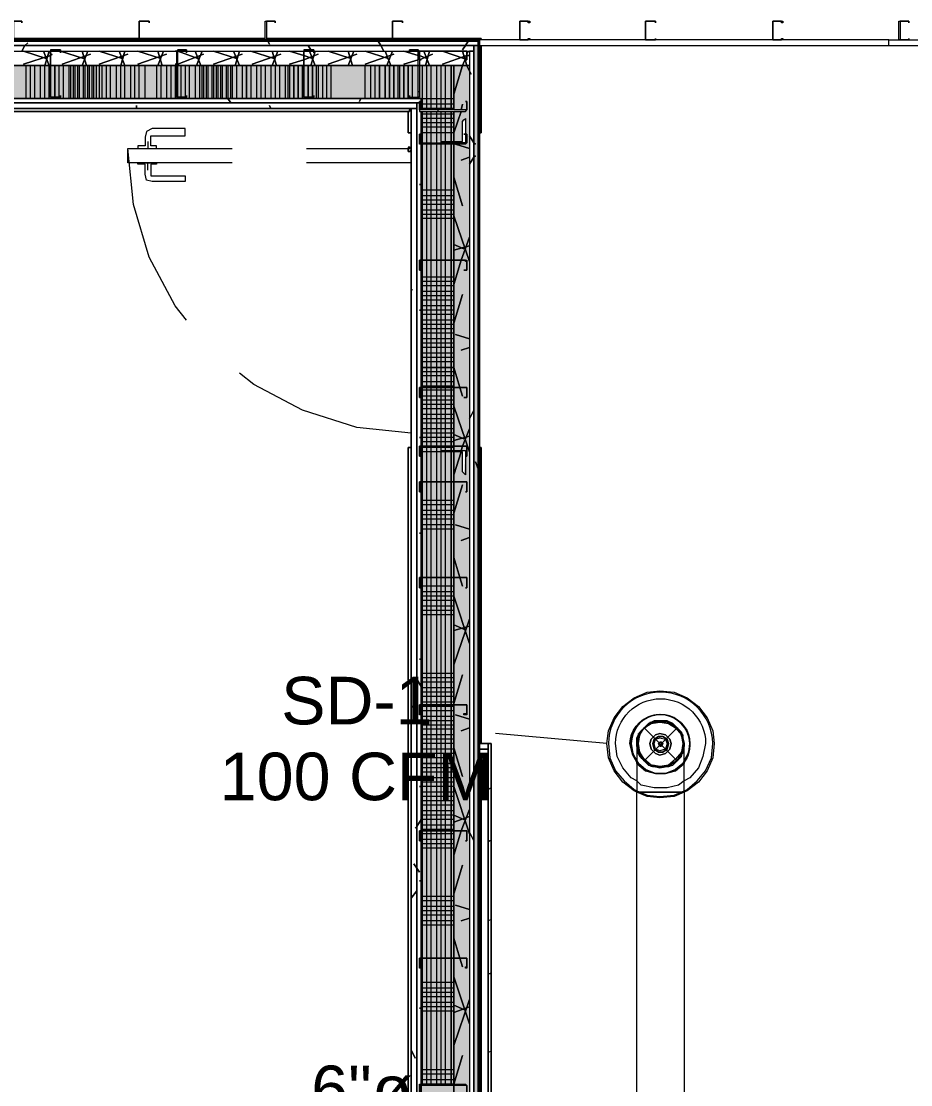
# Model space of a CAD drawing. Header units: metres. Extents: x 98 to 337, y -7 to 53.
# Drawn here: x 121.252 to 124.101, y 20.565 to 23.972 of the extents above; entities that cross this region are included whole.
import ezdxf

# ---------------------------------------------------------------- set-up
doc = ezdxf.new("R2010")
doc.units = ezdxf.units.M
doc.layers.add('HVAC - Ductos', color=5, linetype='Continuous', lineweight=0)
doc.layers.add('PDF_Text', color=7, linetype='Continuous', lineweight=0)
doc.layers.add('PDF_Geometry', color=7, linetype='Continuous', lineweight=0, true_color=0xaaaaaa)
doc.layers.add('PDF_Solid Fills', color=7, linetype='Continuous', lineweight=0, true_color=0xffffff)
doc.styles.add('PDF Helvetica', font='')
doc.styles.get('PDF Helvetica').set_extended_font_data('Helvetica')

msp = doc.modelspace()

# ---------------------------------------------------------------- hatches: boundary and pattern name
at = {"layer": 'PDF_Solid Fills', "lineweight": 0, "transparency": 33554559}
for points in [[(122.7114, 19.312), (122.7206, 19.3028), (122.7206, 23.8937), (122.7023, 23.8937), (122.7023, 19.2982), (122.7024, 19.2982), (122.716, 19.3028), (122.7069, 19.312)], [(120.1456, 23.7287), (122.6381, 23.7241), (122.6381, 23.8295), (118.7711, 23.8295), (118.7711, 23.7241), (120.132, 23.7287)], [(122.6381, 22.597), (122.6747, 22.597), (122.6702, 22.5238), (122.6702, 22.5283), (122.6656, 22.5283), (122.6656, 22.5924), (122.6381, 22.5924), (122.6381, 19.3624), (122.6885, 19.3624), (122.6885, 23.8295), (122.6381, 23.8295), (122.6381, 23.5867), (122.6656, 23.5867), (122.6656, 23.6554), (122.6702, 23.66), (122.6747, 23.66), (122.6747, 23.5775), (122.6381, 23.5775)], [(122.6381, 22.597), (122.6747, 22.597), (122.6702, 22.5238), (122.6702, 22.5283), (122.6656, 22.5283), (122.6656, 22.5924), (122.6381, 22.5924), (122.6381, 19.3624), (122.6885, 19.3624), (122.6885, 23.8295), (122.6381, 23.8295), (122.6381, 23.5867), (122.6656, 23.5867), (122.6656, 23.6554), (122.6702, 23.66), (122.6747, 23.66), (122.6747, 23.5775), (122.6381, 23.5775)]]:
    msp.add_hatch(color=256, dxfattribs=at).paths.add_polyline_path(points)
h = msp.add_hatch(color=256, dxfattribs=at)
h.paths.add_polyline_path([(122.5236, 23.8066), (122.5236, 23.7287), (122.5281, 23.8064), (122.5281, 23.8066)])
h.paths.add_polyline_path([(122.5098, 23.7287), (122.5236, 23.7241), (122.5236, 23.7287)])
h = msp.add_hatch(color=256, dxfattribs=at)
h.paths.add_polyline_path([(122.6381, 23.6874), (122.6381, 23.7241), (122.5327, 23.7241), (122.5327, 23.6874)])
h.paths.add_polyline_path([(122.6381, 20.5627), (122.5327, 20.5627), (122.5327, 19.4632), (122.6381, 19.4632)])
h.paths.add_polyline_path([(122.6381, 23.5775), (122.5327, 23.5775), (122.5327, 20.5673), (122.6381, 20.5673), (122.6381, 22.5924), (122.6015, 22.597), (122.6381, 22.597)])
h.paths.add_polyline_path([(122.6381, 23.6829), (122.5327, 23.6829), (122.5327, 23.5821), (122.5969, 23.5867), (122.6381, 23.5867)])
h = msp.add_hatch(color=256, dxfattribs=at)
h.paths.add_polyline_path([(122.6381, 23.6874), (122.6381, 23.7241), (122.5327, 23.7241), (122.5327, 23.6874)])
h.paths.add_polyline_path([(122.6381, 20.5627), (122.5327, 20.5627), (122.5327, 19.4632), (122.6381, 19.4632)])
h.paths.add_polyline_path([(122.6381, 23.5775), (122.5327, 23.5775), (122.5327, 20.5673), (122.6381, 20.5673), (122.6381, 22.5924), (122.6015, 22.597), (122.6381, 22.597)])
h.paths.add_polyline_path([(122.6381, 23.6829), (122.5327, 23.6829), (122.5327, 23.5821), (122.5969, 23.5867), (122.6381, 23.5867)])

# ---------------------------------------------------------------- linework, layer by layer
at = {"layer": 'HVAC - Ductos', "lineweight": 0}
for points in [[(123.2245, 20.2283), (123.2245, 21.502), (123.2154, 21.5066), (123.1787, 21.5341), (123.1513, 21.5707), (123.1329, 21.612), (123.1283, 21.6578), (123.1329, 21.699), (123.1513, 21.7403), (123.1787, 21.7769), (123.2154, 21.8044), (123.2567, 21.8227), (123.2979, 21.8273), (123.3437, 21.8227), (123.385, 21.8044), (123.4216, 21.7769), (123.4491, 21.7403), (123.4674, 21.699), (123.472, 21.6578), (123.4674, 21.612), (123.4491, 21.5707), (123.4216, 21.5341), (123.385, 21.5066), (123.3758, 21.502), (123.3758, 20.2283)], [(123.2337, 21.6853), (123.2475, 21.7082), (123.2704, 21.7219)], [(123.2475, 21.7082), (123.3529, 21.6028)], [(123.3529, 21.7082), (123.2475, 21.6028)], [(123.2658, 21.7265), (123.2704, 21.7265), (123.275, 21.7265)], [(123.275, 21.7265), (123.2979, 21.7311), (123.3253, 21.7265)], [(123.3253, 21.7265), (123.3299, 21.7265)], [(123.3299, 21.7219), (123.3529, 21.7082), (123.3666, 21.6853)], [(123.2291, 21.6257), (123.2291, 21.6303), (123.2245, 21.6578), (123.2291, 21.6807)], [(123.2291, 21.6807), (123.2291, 21.6853), (123.2291, 21.6899)], [(123.3666, 21.6899), (123.3712, 21.6853), (123.3712, 21.6807)], [(123.3666, 21.6807), (123.3712, 21.6578), (123.3666, 21.6303)], [(123.2245, 21.6578), (123.2245, 21.6486), (123.2245, 21.6303), (123.2245, 21.6028), (123.2245, 21.5662), (123.2245, 21.5203), (123.2245, 21.502), (123.2337, 21.502), (123.2475, 21.502), (123.2612, 21.502), (123.2796, 21.502), (123.2979, 21.502), (123.3208, 21.502), (123.3391, 21.502), (123.3529, 21.502), (123.3666, 21.502), (123.3712, 21.502), (123.3758, 21.502), (123.3758, 21.5478), (123.3758, 21.5891), (123.3758, 21.6211), (123.3758, 21.6441), (123.3758, 21.6532)], [(123.2245, 21.6486), (123.2245, 21.6349), (123.2337, 21.6165), (123.2475, 21.6028), (123.2612, 21.5891), (123.2796, 21.5845), (123.2979, 21.5799), (123.3208, 21.5845), (123.3391, 21.5891), (123.3529, 21.6028), (123.3299, 21.5891), (123.3299, 21.5845), (123.3253, 21.5845)], [(123.3712, 21.6303), (123.3712, 21.6257), (123.3666, 21.6257), (123.3529, 21.6028), (123.3666, 21.6165), (123.3712, 21.6349), (123.3758, 21.6486)], [(123.2704, 21.5891), (123.2475, 21.6028), (123.2337, 21.6257)], [(123.275, 21.5845), (123.2704, 21.5845), (123.2658, 21.5891)], [(123.3253, 21.5891), (123.2979, 21.5845), (123.275, 21.5891)], [(123.3758, 21.5387), (123.3574, 21.5249), (123.3208, 21.5158), (123.2796, 21.5158), (123.2383, 21.5249), (123.2245, 21.5387)], [(123.2245, 21.5066), (123.2567, 21.4928), (123.2979, 21.4882), (123.3437, 21.4928), (123.3758, 21.5066)], [(123.3758, 21.502), (123.3437, 21.4882), (123.2979, 21.4837), (123.2567, 21.4882), (123.2245, 21.502)], [(123.3758, 21.502), (123.3712, 21.502), (123.3666, 21.502), (123.3529, 21.502), (123.3391, 21.502), (123.3208, 21.502), (123.2979, 21.502), (123.2796, 21.502), (123.2612, 21.502), (123.2475, 21.502), (123.2337, 21.502), (123.2245, 21.502)]]:
    msp.add_lwpolyline(points, dxfattribs=at)
for points in [[(123.3758, 21.5066), (123.385, 21.5112), (123.417, 21.5387), (123.4445, 21.5707), (123.4628, 21.612), (123.4674, 21.6578, 0.986366), (123.1329, 21.6578), (123.1375, 21.612), (123.1559, 21.5707), (123.1833, 21.5387), (123.2154, 21.5112), (123.2245, 21.5066)], [(123.2245, 21.5387), (123.2063, 21.5478), (123.1787, 21.5799), (123.1605, 21.6165), (123.1559, 21.6578, -0.994845), (123.4445, 21.6578), (123.4354, 21.6165), (123.4216, 21.5799), (123.3941, 21.5478), (123.3758, 21.5387)]]:
    msp.add_lwpolyline(points, format="xyb", dxfattribs=at)
msp.add_lwpolyline([(123.3941, 21.6578, 0.963181), (123.2017, 21.6578, -1.355745), (123.3758, 21.5982), (123.3896, 21.6211), (123.3941, 21.6578), (123.3896, 21.6257), (123.3758, 21.6028, 1.369189), (123.2063, 21.6578), (123.2109, 21.6257), (123.2245, 21.6028, -1.369058)], format="xyb", close=True, dxfattribs=at)
for points in [[(123.3712, 21.6349), (123.362, 21.6211), (123.3529, 21.6028), (123.3345, 21.5937), (123.3208, 21.5845), (123.2979, 21.5845), (123.2796, 21.5845), (123.2612, 21.5937), (123.2475, 21.6028), (123.2383, 21.6211), (123.2291, 21.6349), (123.2245, 21.6578), (123.2291, 21.6761), (123.2383, 21.6945), (123.2475, 21.7082), (123.2612, 21.7219), (123.2796, 21.7265), (123.2979, 21.7311), (123.3208, 21.7265), (123.3345, 21.7219), (123.3529, 21.7082), (123.362, 21.6945), (123.3712, 21.6761), (123.3712, 21.6578)], [(123.2245, 21.6578), (123.2245, 21.6761), (123.2337, 21.6945), (123.2475, 21.7082), (123.2612, 21.7219), (123.2796, 21.7311), (123.2979, 21.7311), (123.3208, 21.7311), (123.3391, 21.7219), (123.3529, 21.7082), (123.3666, 21.6945), (123.3712, 21.6761), (123.3758, 21.6578), (123.3758, 21.6486), (123.3758, 21.6578), (123.3712, 21.6761), (123.3666, 21.6945), (123.3529, 21.7082), (123.3391, 21.7219), (123.3208, 21.7311), (123.2979, 21.7311), (123.2796, 21.7311), (123.2612, 21.7219), (123.2475, 21.7082), (123.2337, 21.6945), (123.2245, 21.6761), (123.2245, 21.6578), (123.2245, 21.6486)], [(123.362, 21.699), (123.3253, 21.7265), (123.275, 21.7265), (123.2383, 21.699), (123.2245, 21.6578), (123.2383, 21.612), (123.275, 21.5845), (123.3253, 21.5845), (123.362, 21.612), (123.3758, 21.6578)], [(123.3666, 21.6303), (123.3483, 21.6074), (123.3253, 21.5891), (123.2979, 21.5845), (123.2704, 21.5891), (123.2475, 21.6074), (123.2337, 21.6303), (123.2291, 21.6578), (123.2337, 21.6853), (123.2475, 21.7082), (123.2704, 21.7219), (123.2979, 21.7265), (123.3253, 21.7219), (123.3483, 21.7082), (123.3666, 21.6853), (123.3712, 21.6578)], [(123.2704, 21.6715), (123.2658, 21.6578), (123.2704, 21.6715), (123.2842, 21.6853), (123.2979, 21.6899), (123.3162, 21.6853), (123.3299, 21.6715), (123.3345, 21.6578), (123.3299, 21.6715), (123.3162, 21.6853), (123.2979, 21.6899), (123.2842, 21.6853)], [(123.2796, 21.6715), (123.275, 21.6578), (123.2796, 21.6715), (123.2933, 21.6807), (123.3071, 21.6807), (123.3208, 21.6715), (123.3253, 21.6578), (123.3208, 21.6715), (123.3071, 21.6807), (123.2933, 21.6807)], [(123.3162, 21.6395), (123.2979, 21.6349), (123.2842, 21.6395), (123.2796, 21.6578), (123.2842, 21.6715), (123.2979, 21.6761), (123.3162, 21.6715), (123.3208, 21.6578)], [(123.2017, 21.6578), (123.2109, 21.6211), (123.2245, 21.5982), (123.2109, 21.6211)], [(123.3299, 21.6395), (123.3345, 21.6578), (123.3299, 21.6395), (123.3162, 21.6257), (123.2979, 21.6211), (123.2842, 21.6257), (123.2704, 21.6395), (123.2658, 21.6578), (123.2704, 21.6395), (123.2842, 21.6257), (123.2979, 21.6211), (123.3162, 21.6257)], [(123.3208, 21.6395), (123.3253, 21.6578), (123.3208, 21.6395), (123.3071, 21.6303), (123.2933, 21.6303), (123.2796, 21.6395), (123.275, 21.6578), (123.2796, 21.6395), (123.2933, 21.6303), (123.3071, 21.6303)], [(123.2979, 21.6624), (123.2933, 21.6578), (123.2979, 21.6624), (123.3025, 21.6624), (123.3071, 21.6578), (123.3025, 21.6624)], [(123.3025, 21.6532), (123.3071, 21.6578), (123.3025, 21.6486), (123.2979, 21.6486), (123.2933, 21.6578), (123.2979, 21.6532)], [(123.2291, 21.5937), (123.2521, 21.5753), (123.2842, 21.5616), (123.3162, 21.5616), (123.3483, 21.5753), (123.3712, 21.5937), (123.3758, 21.6028), (123.3712, 21.5937), (123.3483, 21.5753), (123.3162, 21.5616), (123.2842, 21.5616), (123.2521, 21.5753), (123.2291, 21.5937), (123.2245, 21.6028)], [(123.3758, 21.5937), (123.3483, 21.5707), (123.3162, 21.5616), (123.2842, 21.5616), (123.2521, 21.5707), (123.2245, 21.5937), (123.2245, 21.5982), (123.2245, 21.5937), (123.2521, 21.5707), (123.2842, 21.5616), (123.3162, 21.5616), (123.3483, 21.5707), (123.3758, 21.5937), (123.3758, 21.5982)]]:
    msp.add_lwpolyline(points, close=True, dxfattribs=at)
at = {"layer": 'PDF_Geometry', "lineweight": 0}
for points in [[(121.227, 23.912), (121.2224, 23.912), (121.2224, 23.9715), (121.227, 23.9715), (121.2544, 23.9715), (121.2544, 23.9669), (121.2544, 23.9715), (121.227, 23.9715), (121.227, 23.912), (121.2544, 23.912)], [(121.6302, 23.912), (121.6302, 23.9715), (121.6622, 23.9715), (121.6622, 23.9669), (121.6622, 23.9715), (121.6302, 23.9715), (121.6302, 23.912), (121.6622, 23.912)], [(122.0379, 23.912), (122.0333, 23.912), (122.0333, 23.9715), (122.0379, 23.9715), (122.0654, 23.9715), (122.0654, 23.9669), (122.0654, 23.9715), (122.0379, 23.9715), (122.0379, 23.912), (122.0654, 23.912)], [(122.4411, 23.912), (122.4411, 23.9715), (122.4732, 23.9715), (122.4732, 23.9669), (122.4732, 23.9715), (122.4411, 23.9715), (122.4411, 23.912), (122.4732, 23.912)], [(122.8489, 23.912), (122.8489, 23.9715), (122.881, 23.9715), (122.881, 23.9669), (122.8764, 23.9669), (122.8764, 23.9715), (122.8489, 23.9715), (122.8489, 23.912), (122.8764, 23.912), (122.8764, 23.9165), (122.881, 23.9165), (122.881, 23.912)], [(123.2567, 23.912), (123.2521, 23.912), (123.2521, 23.9715), (123.2567, 23.9715), (123.2842, 23.9715), (123.2842, 23.9669), (123.2842, 23.9715), (123.2567, 23.9715), (123.2521, 23.9715), (123.2521, 23.912), (123.2567, 23.912), (123.2842, 23.912)], [(123.6599, 23.912), (123.6599, 23.9715), (123.6919, 23.9715), (123.6919, 23.9669), (123.6873, 23.9669), (123.6873, 23.9715), (123.6599, 23.9715), (123.6599, 23.912), (123.6873, 23.912), (123.6873, 23.9165), (123.6919, 23.9165), (123.6919, 23.912)], [(124.0676, 23.912), (124.063, 23.912), (124.063, 23.9715), (124.0676, 23.9715), (124.0951, 23.9715), (124.0951, 23.9669), (124.0951, 23.9715), (124.0676, 23.9715), (124.0676, 23.912), (124.0951, 23.912)], [(122.0333, 23.9165), (121.6302, 23.9165), (121.227, 23.9165), (121.6302, 23.9165)], [(121.2544, 23.9165), (121.2544, 23.912)], [(121.6622, 23.9165), (121.6622, 23.912)], [(122.7252, 23.9165), (122.4411, 23.9165), (122.0379, 23.9165), (122.4411, 23.9165), (122.7252, 23.9165), (122.7252, 23.912), (122.7252, 23.9165), (122.7206, 23.912), (122.4732, 23.912), (122.7206, 23.912)], [(122.0654, 23.9165), (122.0654, 23.912)], [(122.4732, 23.9165), (122.4732, 23.912)], [(123.2842, 23.9165), (123.2842, 23.912)], [(124.0951, 23.9165), (124.0951, 23.912)], [(124.031, 23.912), (117.6303, 23.912), (117.6303, 23.8937), (124.031, 23.8937)], [(118.6887, 19.4953), (118.6887, 19.2798), (122.7206, 19.2798), (122.7206, 19.4953), (122.7206, 23.692), (122.7206, 23.912), (118.6887, 23.912), (118.6887, 23.692)], [(122.7206, 23.9074), (122.7206, 23.912), (118.6887, 23.912), (118.6887, 23.9074)], [(122.716, 23.9074), (118.6887, 23.9074), (118.6887, 23.8937), (122.716, 23.8937)], [(122.7023, 19.2982), (122.7023, 19.312), (122.7023, 19.4953), (122.7023, 23.692), (122.7023, 23.8753), (122.7023, 23.8937), (118.7071, 23.8937), (118.7071, 23.8753), (118.7071, 23.692), (118.7071, 19.4953), (118.7071, 19.312), (118.7071, 19.2982)], [(122.7023, 23.8937), (118.7071, 23.8937), (118.7071, 23.8753), (122.7023, 23.8753)], [(121.2544, 23.912), (121.6302, 23.912)], [(121.3782, 23.8799), (121.3507, 23.8799), (121.3461, 23.8799), (121.3461, 23.8753), (121.3461, 23.7287), (121.3507, 23.7241), (121.3782, 23.7241), (121.3782, 23.7333), (121.3782, 23.7287), (121.3507, 23.7287), (121.3461, 23.7287), (121.3461, 23.8753), (121.3507, 23.8799), (121.3782, 23.8799), (121.3782, 23.8707)], [(121.6622, 23.912), (122.0379, 23.912)], [(121.7814, 23.8799), (121.7538, 23.8799), (121.7493, 23.8753), (121.7493, 23.7287), (121.7538, 23.7287), (121.7538, 23.7241), (121.7814, 23.7241), (121.7814, 23.7333), (121.7814, 23.7287), (121.7538, 23.7287), (121.7538, 23.8753), (121.7538, 23.8799), (121.7814, 23.8799), (121.7814, 23.8707)], [(122.0654, 23.912), (122.4411, 23.912)], [(122.1891, 23.8799), (122.1616, 23.8799), (122.1571, 23.8799), (122.1571, 23.8753), (122.1571, 23.7287), (122.1616, 23.7241), (122.1891, 23.7241), (122.1891, 23.7333), (122.1891, 23.7287), (122.1616, 23.7287), (122.1571, 23.7287), (122.1571, 23.8753), (122.1616, 23.8799), (122.1891, 23.8799), (122.1891, 23.8707)], [(122.4961, 23.8707), (122.4961, 23.8799)], [(122.5236, 23.8799), (122.5282, 23.8753), (122.5282, 23.7287), (122.5236, 23.7287), (122.5236, 23.7241), (122.4961, 23.7241), (122.4961, 23.7333), (122.4961, 23.7287), (122.5236, 23.7287), (122.5236, 23.8753), (122.5236, 23.8799), (122.4961, 23.8799)], [(122.716, 19.2982), (122.716, 23.8937), (122.7023, 23.8937), (122.7023, 19.2982)], [(122.7206, 19.2798), (122.7206, 23.9074), (122.716, 23.9074), (122.716, 19.2798)], [(122.5282, 23.8753), (122.6747, 23.8753), (122.6793, 23.8753), (122.6793, 23.8478), (122.6747, 23.8478), (122.6793, 23.8478), (122.6793, 23.8753), (122.6747, 23.8753), (122.5282, 23.8753), (122.5282, 23.8478)], [(122.5327, 23.8478), (122.5282, 23.8478)], [(122.7023, 19.312), (122.7023, 23.8753), (122.6885, 23.8753), (122.6885, 19.312)], [(121.3599, 23.8295), (121.3599, 23.7287)], [(121.9738, 23.7241), (121.9738, 23.8295)], [(122.1249, 23.8295), (122.1249, 23.7241)], [(122.1387, 23.8295), (122.1387, 23.7241)], [(122.1708, 23.8295), (122.1708, 23.7287)], [(122.1846, 23.8295), (122.1846, 23.7287)], [(122.3998, 23.8295), (122.3998, 23.7241)], [(122.4182, 23.8295), (122.4182, 23.7241)], [(122.432, 23.8295), (122.432, 23.7241)], [(122.4457, 23.8295), (122.4457, 23.7241)], [(122.4778, 23.8295), (122.4778, 23.7241)], [(122.4915, 23.8295), (122.4915, 23.7241)], [(122.6289, 23.8295), (122.6289, 23.7241)], [(122.5327, 23.7241), (118.872, 23.7241), (118.872, 23.7104), (122.5282, 23.7104), (122.5327, 23.7104)], [(122.519, 19.4815), (122.519, 19.4953), (122.519, 23.692), (122.519, 23.7104), (118.8903, 23.7104), (118.8903, 23.692), (118.8903, 19.4953), (118.8903, 19.4815)], [(118.8903, 23.692), (122.519, 23.692), (122.519, 23.7104), (118.8903, 23.7104)], [(122.5282, 23.715), (122.5282, 23.6874), (122.5282, 23.6829), (122.6747, 23.6829), (122.6793, 23.6874), (122.6793, 23.715), (122.6747, 23.715), (122.6793, 23.715), (122.6793, 23.6874), (122.6747, 23.6874), (122.5282, 23.6874), (122.5282, 23.715), (122.5327, 23.715)], [(122.6289, 23.7241), (122.6289, 23.6874)], [(118.9086, 23.692), (122.5006, 23.692), (118.904, 23.692), (118.9086, 23.692), (118.9132, 23.6874), (118.9132, 23.6829), (118.9178, 23.6829), (122.4915, 23.6829), (122.4961, 23.6829), (122.4961, 23.6874), (122.5006, 23.692)], [(118.904, 23.692), (122.5006, 23.692), (122.5006, 19.4953), (118.904, 19.4953)], [(122.2945, 23.692), (118.9636, 23.692)], [(122.5006, 23.692), (122.5006, 23.6142)], [(122.5006, 23.692), (122.5006, 19.4953), (122.519, 19.4953), (122.519, 23.692)], [(122.5327, 23.5821), (122.5327, 23.6829)], [(122.6289, 23.6829), (122.6289, 23.5867)], [(122.6381, 23.5867), (122.6381, 23.6829)], [(122.5969, 23.5821), (122.5969, 23.5867), (122.6015, 23.5867), (122.6656, 23.5867), (122.6656, 23.6508), (122.6702, 23.6554), (122.6747, 23.66), (122.6747, 23.5821)], [(121.6668, 23.605), (121.6714, 23.605), (121.7768, 23.605), (121.7768, 23.628), (121.6714, 23.628), (121.6531, 23.6188), (121.6485, 23.6004), (121.6485, 23.5729), (121.6256, 23.5729), (121.6256, 23.5638), (121.6851, 23.5638), (121.6851, 23.5729), (121.6668, 23.5729), (121.6668, 23.6004)], [(122.6793, 23.5821), (122.6747, 23.5775), (122.5282, 23.5775), (122.5282, 23.5821), (122.5282, 23.6096), (122.5327, 23.6096), (122.5282, 23.6096), (122.5282, 23.5821), (122.6747, 23.5821), (122.6793, 23.5821), (122.6793, 23.6096)], [(122.6702, 23.6096), (122.6793, 23.6096)], [(122.6289, 23.5775), (122.6289, 23.2064), (122.6289, 22.7987), (122.6289, 22.6108), (122.6289, 22.597), (122.6289, 22.6108), (122.6289, 22.7987), (122.6289, 23.2064)], [(122.6381, 22.597), (122.6381, 22.6108), (122.6381, 22.7987), (122.6381, 23.2064), (122.6381, 23.5775), (122.6381, 23.2064), (122.6381, 22.7987), (122.6381, 22.6108)], [(122.5006, 23.5638), (122.4961, 23.5684), (122.4915, 23.5684), (122.4915, 23.5638), (122.4915, 23.5592), (122.4915, 23.5546), (122.4961, 23.5546), (122.5006, 23.5546), (122.5006, 23.5592)], [(122.5006, 23.5638), (122.4961, 23.5684), (122.4915, 23.5684), (122.4915, 23.5638), (122.4915, 23.5592), (122.4915, 23.5546), (122.4961, 23.5546), (122.5006, 23.5546), (122.5006, 23.5592)], [(122.5006, 23.5592), (122.5006, 23.5638), (122.4961, 23.5684), (122.4915, 23.5638), (122.4915, 23.5592), (122.4915, 23.5546), (122.4961, 23.5546), (122.5006, 23.5546)], [(122.5006, 23.5592), (122.5006, 23.5638), (122.4961, 23.5684), (122.4915, 23.5638), (122.4915, 23.5592), (122.4915, 23.5546), (122.4961, 23.5546), (122.5006, 23.5546)], [(122.5006, 23.5638), (122.4961, 23.5684), (122.4915, 23.5684), (122.4915, 23.5638), (122.4915, 23.5592), (122.4915, 23.5546), (122.4961, 23.5546), (122.5006, 23.5546), (122.5006, 23.5592)], [(122.5006, 23.5638), (122.4961, 23.5684), (122.4915, 23.5684), (122.4915, 23.5638), (122.4915, 23.5592), (122.4915, 23.5546), (122.4961, 23.5546), (122.5006, 23.5546), (122.5006, 23.5592)], [(122.5006, 23.5592), (122.5006, 23.5638), (122.4961, 23.5684), (122.4915, 23.5638), (122.4915, 23.5592), (122.4915, 23.5546), (122.4961, 23.5546), (122.5006, 23.5546)], [(122.5006, 23.5592), (122.5006, 23.5638), (122.4961, 23.5684), (122.4915, 23.5638), (122.4915, 23.5592), (122.4915, 23.5546), (122.4961, 23.5546), (122.5006, 23.5546)], [(122.5006, 23.5638), (122.4961, 23.5684), (122.4915, 23.5684), (122.4915, 23.5638), (122.4915, 23.5592), (122.4915, 23.5546), (122.4961, 23.5546), (122.5006, 23.5546), (122.5006, 23.5592)], [(122.5006, 23.5638), (122.4961, 23.5684), (122.4915, 23.5684), (122.4915, 23.5638), (122.4915, 23.5592), (122.4915, 23.5546), (122.4961, 23.5546), (122.5006, 23.5546), (122.5006, 23.5592)], [(122.5006, 23.5592), (122.5006, 23.5638), (122.4961, 23.5684), (122.4915, 23.5638), (122.4915, 23.5592), (122.4915, 23.5546), (122.4961, 23.5546), (122.5006, 23.5546)], [(122.5006, 23.5592), (122.5006, 23.5638), (122.4961, 23.5684), (122.4915, 23.5638), (122.4915, 23.5592), (122.4915, 23.5546), (122.4961, 23.5546), (122.5006, 23.5546)], [(122.5006, 23.5638), (122.4961, 23.5684), (122.4915, 23.5684), (122.4915, 23.5638), (122.4915, 23.5592), (122.4915, 23.5546), (122.4961, 23.5546), (122.5006, 23.5546), (122.5006, 23.5592)], [(122.5006, 23.5638), (122.4961, 23.5684), (122.4915, 23.5684), (122.4915, 23.5638), (122.4915, 23.5592), (122.4915, 23.5546), (122.4961, 23.5546), (122.5006, 23.5546), (122.5006, 23.5592)], [(122.5006, 23.5592), (122.5006, 23.5638), (122.4961, 23.5684), (122.4915, 23.5638), (122.4915, 23.5592), (122.4915, 23.5546), (122.4961, 23.5546), (122.5006, 23.5546)], [(122.5006, 23.5592), (122.5006, 23.5638), (122.4961, 23.5684), (122.4915, 23.5638), (122.4915, 23.5592), (122.4915, 23.5546), (122.4961, 23.5546), (122.5006, 23.5546)], [(122.5006, 23.5592), (122.5006, 23.5638), (122.4961, 23.5638), (122.4915, 23.5638), (122.4915, 23.5592), (122.4915, 23.5546), (122.4961, 23.5546)], [(121.6668, 23.4767), (121.6714, 23.4767), (121.7768, 23.4767), (121.7768, 23.4584), (121.6714, 23.4584), (121.6531, 23.463), (121.6485, 23.4813), (121.6485, 23.5134), (121.6256, 23.5134), (121.6256, 23.518), (121.6851, 23.518), (121.6851, 23.5134), (121.6668, 23.5134), (121.6668, 23.4813)], [(122.5282, 23.2018), (122.5282, 23.2064), (122.6747, 23.2064), (122.6793, 23.2064), (122.6793, 23.2018), (122.6793, 23.1743), (122.6702, 23.1743), (122.6793, 23.1743), (122.6793, 23.2018), (122.6747, 23.2018), (122.6747, 23.2064), (122.5282, 23.2064), (122.5282, 23.2018), (122.5282, 23.1743)], [(122.5327, 23.1743), (122.5282, 23.1743)], [(122.5327, 22.8627), (122.6381, 22.8627)], [(122.5282, 22.7987), (122.6747, 22.7987), (122.6793, 22.7987), (122.6793, 22.7665), (122.6702, 22.7665), (122.6793, 22.7665), (122.6793, 22.7987), (122.6747, 22.7987), (122.5282, 22.7987), (122.5282, 22.7665)], [(122.5327, 22.7665), (122.5282, 22.7665)], [(122.4915, 22.6062), (122.4915, 19.509), (118.9178, 19.509), (118.9132, 19.5044), (118.9086, 19.4998), (118.904, 19.4998), (122.5006, 19.4998), (118.9086, 19.4998), (122.5006, 19.4998), (122.4961, 19.5044), (122.4915, 19.5044), (122.4915, 19.509)], [(122.5282, 22.6108), (122.6747, 22.6108), (122.6793, 22.6108), (122.6793, 22.5787), (122.6747, 22.5787), (122.6793, 22.5787), (122.6793, 22.6108), (122.6747, 22.6108), (122.5282, 22.6108), (122.5282, 22.5787)], [(122.6747, 22.5192), (122.6702, 22.5238), (122.6656, 22.5283), (122.6656, 22.5924), (122.6015, 22.5924), (122.5969, 22.5924), (122.5969, 22.597), (122.6747, 22.597)], [(122.6289, 22.5924), (122.6289, 22.4962), (122.6289, 22.1893), (122.6289, 21.7815), (122.6289, 21.3783), (122.6289, 20.9705), (122.6289, 20.5673), (122.6289, 20.9705), (122.6289, 21.3783), (122.6289, 21.7815), (122.6289, 22.1893), (122.6289, 22.4962)], [(122.7206, 22.6062), (122.7206, 21.6578), (122.7481, 21.6578), (122.7481, 21.6395), (122.7481, 21.6578), (122.7206, 21.6578), (122.7206, 22.6062), (122.7252, 22.6062), (122.7252, 21.6578), (122.7252, 22.6062)], [(122.5327, 22.5787), (122.5282, 22.5787)], [(122.5282, 22.4962), (122.6793, 22.4962), (122.6793, 22.4642), (122.6747, 22.4642), (122.6793, 22.4642), (122.6793, 22.4962), (122.5282, 22.4962), (122.5282, 22.4642)], [(122.5327, 22.4642), (122.5282, 22.4642)], [(122.5282, 22.1893), (122.6793, 22.1893), (122.6793, 22.1572), (122.6747, 22.1572), (122.6793, 22.1572), (122.6793, 22.1893), (122.5282, 22.1893), (122.5282, 22.1572)], [(122.5327, 22.1572), (122.5282, 22.1572)], [(122.5282, 21.7815), (122.6747, 21.7815), (122.6793, 21.7815), (122.6793, 21.7494), (122.6702, 21.7494), (122.6702, 21.754), (122.6793, 21.754), (122.6793, 21.7815), (122.6747, 21.7815), (122.5282, 21.7815), (122.5282, 21.754), (122.5327, 21.754), (122.5327, 21.7494), (122.5282, 21.7494)], [(122.7252, 20.4528), (122.7252, 21.6211)], [(122.5327, 21.5937), (122.6381, 21.5937)], [(122.5282, 21.3737), (122.5282, 21.3783), (122.6747, 21.3783), (122.6793, 21.3783), (122.6793, 21.3737), (122.6793, 21.3462), (122.6747, 21.3462), (122.6793, 21.3462), (122.6793, 21.3737), (122.6793, 21.3783), (122.6747, 21.3783), (122.5282, 21.3783), (122.5282, 21.3737), (122.5282, 21.3462)], [(122.5327, 21.3462), (122.5282, 21.3462)], [(122.5282, 20.9705), (122.6747, 20.9705), (122.6793, 20.9705), (122.6793, 20.9384), (122.6747, 20.9384), (122.6747, 20.943), (122.6793, 20.943), (122.6793, 20.9705), (122.6747, 20.9705), (122.5282, 20.9705), (122.5282, 20.943), (122.5327, 20.943), (122.5327, 20.9384), (122.5282, 20.9384)], [(122.5282, 20.5627), (122.5282, 20.5673), (122.6747, 20.5673), (122.6793, 20.5627), (122.6793, 20.5353), (122.6702, 20.5353), (122.6793, 20.5353), (122.6793, 20.5627), (122.6747, 20.5627), (122.5282, 20.5627), (122.5282, 20.5353)]]:
    msp.add_lwpolyline(points, close=True, dxfattribs=at)
at = {"layer": 'PDF_Geometry', "color": 254, "lineweight": 0, "true_color": 0xd2d2d2}
for points in [[(122.8489, 23.9441), (122.8489, 23.9487)], [(122.8718, 23.9715), (122.8764, 23.9715)], [(121.7722, 23.8799), (121.7768, 23.8799)], [(121.7493, 23.857), (121.7538, 23.857)], [(122.5236, 23.747), (122.5282, 23.747)], [(122.5052, 23.7241), (122.5052, 23.7287)], [(122.5877, 23.6829), (122.5877, 23.6874)], [(122.6793, 21.7631), (122.6793, 21.7677)]]:
    msp.add_lwpolyline(points, dxfattribs=at)
at = {"layer": 'PDF_Geometry', "lineweight": 0}
for points in [[(117.6029, 23.912), (117.6303, 23.912), (117.6303, 23.8937), (124.031, 23.8937), (124.9198, 23.8937)], [(118.6887, 19.2798), (118.6887, 23.8937), (118.6887, 23.692), (118.6887, 23.8937), (118.6887, 23.9074), (118.6887, 23.912), (118.6887, 23.9074), (122.716, 23.9074), (122.7206, 23.9074), (122.7206, 23.912), (122.716, 23.912), (122.716, 23.9074), (122.716, 23.8937), (122.716, 23.692), (122.716, 19.4953)], [(122.716, 23.8937), (122.7206, 23.8937), (122.7206, 23.6142)], [(122.7206, 22.6062), (122.7206, 23.6142), (122.7252, 23.6142), (122.7252, 23.8937), (122.7252, 23.6142), (122.7206, 23.6142), (122.7206, 23.8937), (122.7206, 23.692)], [(124.031, 23.8937), (124.031, 23.912), (124.8785, 23.912)], [(118.7207, 23.8753), (122.6885, 23.8753), (122.6885, 23.8295), (122.5236, 23.8295), (122.1571, 23.8295), (121.7538, 23.8295), (121.3461, 23.8295), (120.9429, 23.8295), (121.3461, 23.8295), (121.7538, 23.8295), (122.1571, 23.8295), (122.5236, 23.8295), (122.6381, 23.8295), (122.6381, 23.7241), (122.6381, 23.692), (122.5327, 23.692), (122.5327, 23.6874), (122.5327, 23.7241), (122.6381, 23.7241), (122.6381, 23.6874)], [(118.7207, 23.8753), (122.6885, 23.8753), (122.6885, 23.8295), (122.6885, 23.692), (122.6885, 19.4953)], [(120.9383, 23.8295), (120.5352, 23.8295), (120.132, 23.8295), (119.7242, 23.8295), (119.3209, 23.8295), (118.8674, 23.8295), (118.7711, 23.8295), (118.7711, 23.7241), (122.6381, 23.7241), (122.6381, 23.8295), (122.5236, 23.8295), (122.1571, 23.8295), (121.7538, 23.8295), (121.3461, 23.8295), (120.9429, 23.8295)], [(121.2682, 23.7241), (121.2682, 23.8295)], [(121.282, 23.7241), (121.282, 23.8295)], [(121.2956, 23.7241), (121.2956, 23.8295)], [(121.314, 23.7241), (121.314, 23.8295)], [(121.3278, 23.7241), (121.3278, 23.8295)], [(121.3415, 23.7241), (121.3415, 23.8295)], [(121.3736, 23.7287), (121.3736, 23.8295)], [(121.3873, 23.7241), (121.3873, 23.8295)], [(121.4056, 23.7241), (121.4056, 23.8295)], [(121.4102, 23.8295), (121.4102, 23.7241)], [(121.4194, 23.7241), (121.4194, 23.8295)], [(121.424, 23.8295), (121.424, 23.7241)], [(121.4331, 23.7241), (121.4331, 23.8295)], [(121.4377, 23.8295), (121.4377, 23.7241)], [(121.4515, 23.7241), (121.4515, 23.8295)], [(121.4561, 23.8295), (121.4561, 23.7241)], [(121.4652, 23.7241), (121.4652, 23.8295)], [(121.4698, 23.8295), (121.4698, 23.7241)], [(121.4789, 23.7241), (121.4789, 23.8295)], [(121.4835, 23.8295), (121.4835, 23.7241)], [(121.4927, 23.7241), (121.4927, 23.8295)], [(121.5019, 23.8295), (121.5019, 23.7241)], [(121.5111, 23.7241), (121.5111, 23.8295)], [(121.5247, 23.7241), (121.5247, 23.8295)], [(121.5385, 23.7241), (121.5385, 23.8295)], [(121.5569, 23.7241), (121.5569, 23.8295)], [(121.5706, 23.7241), (121.5706, 23.8295)], [(121.5843, 23.7241), (121.5843, 23.8295)], [(121.6027, 23.7241), (121.6027, 23.8295)], [(121.6164, 23.7241), (121.6164, 23.8295)], [(121.6302, 23.7241), (121.6302, 23.8295)], [(121.6485, 23.7241), (121.6485, 23.8295)], [(121.6851, 23.8295), (121.6851, 23.7241)], [(121.6989, 23.8295), (121.6989, 23.7241)], [(121.7172, 23.8295), (121.7172, 23.7241)], [(121.731, 23.8295), (121.731, 23.7241)], [(121.7447, 23.8295), (121.7447, 23.7241)], [(121.763, 23.8295), (121.763, 23.7287)], [(121.7768, 23.8295), (121.7768, 23.7287)], [(121.7905, 23.8295), (121.7905, 23.7241)], [(121.8088, 23.8295), (121.8088, 23.7241)], [(121.8226, 23.8295), (121.8226, 23.7241)], [(121.8318, 23.7241), (121.8318, 23.8295)], [(121.8363, 23.8295), (121.8363, 23.7241)], [(121.8455, 23.7241), (121.8455, 23.8295)], [(121.85, 23.8295), (121.85, 23.7241)], [(121.8638, 23.7241), (121.8638, 23.8295)], [(121.8684, 23.8295), (121.8684, 23.7241)], [(121.8776, 23.7241), (121.8776, 23.8295)], [(121.8822, 23.8295), (121.8822, 23.7241)], [(122.6381, 23.692), (122.6381, 23.6874), (122.6381, 23.8295), (122.6885, 23.8295), (122.6885, 19.3624), (122.6381, 19.3624), (122.6381, 19.7518), (122.6381, 20.1596), (122.6381, 20.5627), (122.6381, 20.1596), (122.6381, 19.7518), (122.6381, 19.4953), (122.6381, 19.4631), (122.6381, 19.3624), (122.5282, 19.3624), (122.2854, 19.3624), (121.8822, 19.3624), (121.8822, 19.4631)], [(121.8913, 23.7241), (121.8913, 23.8295)], [(121.8959, 23.8295), (121.8959, 23.7241)], [(121.9097, 23.7241), (121.9097, 23.8295)], [(121.9142, 23.8295), (121.9142, 23.7241)], [(121.9234, 23.7241), (121.9234, 23.8295)], [(121.928, 23.8295), (121.928, 23.7241)], [(121.9417, 23.8295), (121.9417, 23.7241)], [(121.96, 23.8295), (121.96, 23.7241)], [(121.9875, 23.8295), (121.9875, 23.7241)], [(122.0059, 23.8295), (122.0059, 23.7241)], [(122.0196, 23.8295), (122.0196, 23.7241)], [(122.0333, 23.8295), (122.0333, 23.7241)], [(122.0517, 23.8295), (122.0517, 23.7241)], [(122.0654, 23.8295), (122.0654, 23.7241)], [(122.0791, 23.8295), (122.0791, 23.7241)], [(122.0975, 23.8295), (122.0975, 23.7241)], [(122.1067, 23.7241), (122.1067, 23.8295)], [(122.1112, 23.8295), (122.1112, 23.7241)], [(122.1525, 23.7241), (122.1525, 23.8295)], [(122.1571, 23.8295), (122.1571, 23.7241)], [(122.1983, 23.7241), (122.1983, 23.8295)], [(122.2029, 23.8295), (122.2029, 23.7241)], [(122.2166, 23.8295), (122.2166, 23.7241)], [(122.2303, 23.8295), (122.2303, 23.7241)], [(122.2441, 23.8295), (122.2441, 23.7241)], [(122.354, 23.7241), (122.354, 23.8295)], [(122.3724, 23.7241), (122.3724, 23.8295)], [(122.3861, 23.7241), (122.3861, 23.8295)], [(122.4595, 23.7241), (122.4595, 23.8295)], [(122.464, 23.8295), (122.464, 23.7241)], [(122.5052, 23.7287), (122.5052, 23.8295)], [(122.5236, 23.7287), (122.5236, 23.8295)], [(122.5373, 23.6874), (122.5373, 23.7241), (122.5373, 23.8295)], [(122.5511, 23.6874), (122.5511, 23.7241), (122.5511, 23.8295)], [(122.5649, 23.6874), (122.5649, 23.7241), (122.5649, 23.8295)], [(122.5831, 23.6874), (122.5831, 23.7241), (122.5831, 23.8295)], [(122.5969, 23.6874), (122.5969, 23.7241), (122.5969, 23.8295)], [(122.6107, 23.6874), (122.6107, 23.7241), (122.6107, 23.8295)], [(122.5327, 23.692), (122.5327, 23.7104), (122.5327, 23.7241), (118.872, 23.7241), (118.872, 23.7104), (118.872, 23.692), (118.872, 19.4953), (118.872, 19.4815), (118.872, 19.4631), (122.5327, 19.4631), (122.5327, 19.4815), (122.5327, 19.4953), (122.5327, 19.7518), (122.5327, 20.1596), (122.5327, 20.5627), (122.5327, 20.1596), (122.5327, 19.7518), (122.5327, 19.4631), (122.6381, 19.4631), (122.6381, 19.7518), (122.6381, 20.1596), (122.6381, 20.5627)], [(122.5327, 23.6874), (122.5327, 23.7104), (122.5282, 23.7104), (122.519, 23.7104), (122.519, 19.4815), (122.5327, 19.4815), (122.5327, 19.7518), (122.5327, 20.1596), (122.5327, 20.5627)], [(118.904, 23.692), (122.5006, 23.692), (118.9086, 23.692)], [(122.5006, 19.4953), (122.5006, 23.692), (118.904, 23.692), (118.904, 19.4998)], [(118.904, 23.692), (122.5006, 23.692), (118.904, 23.692)], [(118.9086, 23.692), (122.5006, 23.692), (122.4961, 23.6874), (122.4961, 23.6829), (122.4915, 23.6829), (118.9178, 23.6829)], [(122.5006, 23.6142), (122.5006, 23.692), (122.4961, 23.6874), (122.4961, 23.6829), (122.4915, 23.6829), (118.9178, 23.6829), (118.9178, 19.509)], [(122.5006, 19.4998), (122.5006, 22.6062), (122.5006, 23.6142), (122.5006, 23.692), (122.5006, 23.6142), (122.4961, 23.6142), (122.4915, 23.6142), (122.4915, 23.6829), (122.4915, 23.6142), (122.4961, 23.6142), (122.5006, 23.6142), (122.5006, 23.692), (122.5006, 23.6142), (122.5006, 23.692), (122.5006, 23.6142), (122.4961, 23.6142), (122.4915, 23.6142), (122.4915, 23.6829), (122.4915, 23.6142), (122.4915, 23.6829), (118.9178, 23.6829)], [(122.4915, 23.6829), (122.4961, 23.6829), (122.4961, 23.6874), (122.5006, 23.692)], [(122.4915, 23.6829), (122.4915, 23.6142)], [(122.5006, 23.692), (122.5006, 23.6142)], [(122.5006, 23.692), (122.5006, 19.4953), (122.5006, 23.692)], [(122.6381, 23.7058), (122.5327, 23.7058)], [(122.5327, 23.5821), (122.5327, 23.6829)], [(122.5373, 23.5821), (122.5373, 23.6829)], [(122.5511, 23.5821), (122.5511, 23.6829)], [(122.5649, 23.5821), (122.5649, 23.6829)], [(122.5831, 23.5821), (122.5831, 23.6829)], [(122.5969, 23.5821), (122.5969, 23.6829)], [(122.6107, 23.5867), (122.6107, 23.6829)], [(122.6381, 23.5867), (122.6381, 23.6829)], [(122.6381, 23.6738), (122.5327, 23.6738)], [(122.6381, 23.66), (122.5327, 23.66)], [(122.6381, 23.6462), (122.5327, 23.6462)], [(122.5006, 23.6142), (122.4961, 23.6142), (122.4915, 23.6142)], [(122.6381, 23.6325), (122.5327, 23.6325)], [(122.6381, 23.6142), (122.5327, 23.6142)], [(121.6576, 23.5867), (121.6576, 23.5638)], [(122.6381, 22.5924), (122.6381, 22.4962), (122.6381, 22.1893), (122.6381, 21.7815), (122.6381, 21.3783), (122.6381, 20.9705), (122.6381, 20.5673), (122.6381, 20.9705), (122.6381, 21.3783), (122.6381, 21.7815), (122.6381, 22.1893), (122.6381, 22.4962), (122.6381, 22.5924), (122.6381, 22.4962), (122.6381, 22.1893), (122.6381, 21.7815), (122.6381, 21.3783), (122.6381, 20.9705), (122.6381, 20.5673), (122.5327, 20.5673), (122.5327, 20.9705), (122.5327, 21.3783), (122.5327, 21.7815), (122.5327, 22.1893), (122.5327, 22.4962), (122.5327, 22.6108), (122.5327, 22.7987), (122.5327, 23.2064), (122.5327, 23.5775), (122.5327, 23.2064), (122.5327, 22.7987), (122.5327, 22.6108), (122.5327, 22.4962), (122.5327, 22.1893), (122.5327, 21.7815), (122.5327, 21.3783), (122.5327, 20.9705), (122.5327, 20.5673), (122.5327, 20.9705), (122.5327, 21.3783), (122.5327, 21.7815), (122.5327, 22.1893), (122.5327, 22.4962), (122.5327, 22.6108), (122.5327, 22.7987), (122.5327, 23.2064), (122.5327, 23.5775)], [(122.5373, 20.5673), (122.5373, 20.9705), (122.5373, 21.3783), (122.5373, 21.7815), (122.5373, 22.1893), (122.5373, 22.4962), (122.5373, 22.6108), (122.5373, 22.7987), (122.5373, 23.2064), (122.5373, 23.5775)], [(122.5511, 20.5673), (122.5511, 20.9705), (122.5511, 21.3783), (122.5511, 21.7815), (122.5511, 22.1893), (122.5511, 22.4962), (122.5511, 22.6108), (122.5511, 22.7987), (122.5511, 23.2064), (122.5511, 23.5775)], [(122.5649, 20.5673), (122.5649, 20.9705), (122.5649, 21.3783), (122.5649, 21.7815), (122.5649, 22.1893), (122.5649, 22.4962), (122.5649, 22.6108), (122.5649, 22.7987), (122.5649, 23.2064), (122.5649, 23.5775)], [(122.5831, 20.5673), (122.5831, 20.9705), (122.5831, 21.3783), (122.5831, 21.7815), (122.5831, 22.1893), (122.5831, 22.4962), (122.5831, 22.6108), (122.5831, 22.7987), (122.5831, 23.2064), (122.5831, 23.5775)], [(122.5969, 20.5673), (122.5969, 20.9705), (122.5969, 21.3783), (122.5969, 21.7815), (122.5969, 22.1893), (122.5969, 22.4962), (122.5969, 22.597), (122.5969, 22.6108), (122.5969, 22.7987), (122.5969, 23.2064), (122.5969, 23.5775)], [(122.6107, 22.597), (122.6107, 22.6108), (122.6107, 22.7987), (122.6107, 23.2064), (122.6107, 23.5821)], [(122.6381, 22.597), (122.6381, 22.6108), (122.6381, 22.7987), (122.6381, 23.2064), (122.6381, 23.5775)], [(121.7814, 23.014), (121.7447, 23.0598), (121.6622, 23.2156), (121.6118, 23.3851), (121.5935, 23.5638), (121.928, 23.5638)], [(121.928, 23.518), (121.5935, 23.518), (121.5935, 23.5638)], [(122.4915, 23.5638), (122.4915, 23.5592), (122.4915, 23.5546), (122.4961, 23.5546), (122.5006, 23.5592), (122.5006, 23.5638), (122.5006, 23.5592), (122.4961, 23.5546), (122.4915, 23.5546), (122.4915, 23.5592), (122.4915, 23.5638), (122.4915, 23.5592), (122.4915, 23.5546), (122.4961, 23.5546), (122.5006, 23.5592), (122.5006, 23.5638), (122.5006, 23.5592), (122.4961, 23.5546), (122.4915, 23.5546), (122.4915, 23.5592), (122.4915, 23.5638), (122.4915, 23.5592), (122.4915, 23.5546), (122.4961, 23.5546), (122.5006, 23.5592), (122.5006, 23.5638), (122.5006, 23.5592), (122.4961, 23.5546), (122.4915, 23.5546), (122.4915, 23.5592), (122.4915, 23.5638), (122.4915, 23.5592), (122.4915, 23.5546), (122.4961, 23.5546), (122.5006, 23.5592), (122.5006, 23.5638), (122.5006, 23.5592), (122.4961, 23.5546), (122.4915, 23.5546), (122.4915, 23.5592), (122.4915, 23.5638), (122.4915, 23.5592), (122.4915, 23.5546), (122.4961, 23.5546), (122.5006, 23.5592), (122.5006, 23.5638), (122.5006, 23.5592), (122.4961, 23.5546), (122.4915, 23.5546), (122.4915, 23.5592), (122.4915, 23.5638), (122.4915, 23.5592), (122.4915, 23.5546), (122.4961, 23.5546), (122.5006, 23.5592), (122.5006, 23.5638), (122.5006, 23.5592), (122.4961, 23.5546), (122.4915, 23.5546), (122.4915, 23.5592), (122.4915, 23.5638), (122.4915, 23.5592), (122.4915, 23.5546), (122.4961, 23.5546), (122.5006, 23.5592), (122.5006, 23.5638), (122.5006, 23.5592), (122.4961, 23.5546), (122.4915, 23.5546), (122.4915, 23.5592), (122.4915, 23.5638), (122.4915, 23.5592), (122.4915, 23.5546), (122.4961, 23.5546), (122.5006, 23.5592), (122.5006, 23.5638), (122.5006, 23.5592), (122.5006, 22.652), (122.3266, 22.6703), (122.1525, 22.7253), (121.9967, 22.8078), (121.9508, 22.8445)], [(122.1662, 23.5638), (122.5006, 23.5638), (122.5006, 23.518), (122.1662, 23.518)], [(122.5006, 23.5638), (122.5006, 23.5592), (122.4961, 23.5546), (122.4915, 23.5546), (122.4915, 23.5592), (122.4915, 23.5638), (122.4915, 23.5592), (122.4915, 23.5546), (122.4961, 23.5546), (122.5006, 23.5592), (122.5006, 23.5638), (122.5006, 23.5592), (122.4961, 23.5546), (122.4915, 23.5546), (122.4915, 23.5592), (122.4915, 23.5638), (122.4915, 23.5592), (122.4915, 23.5546), (122.4961, 23.5546), (122.5006, 23.5592)], [(121.6576, 23.4951), (121.6576, 23.518)], [(122.6381, 23.4309), (122.5327, 23.4309)], [(122.6381, 23.4125), (122.5327, 23.4125)], [(122.6381, 23.3989), (122.5327, 23.3989)], [(122.6381, 23.3851), (122.5327, 23.3851)], [(122.6381, 23.3667), (122.5327, 23.3667)], [(122.6381, 23.353), (122.5327, 23.353)], [(122.6381, 23.3393), (122.5327, 23.3393)], [(122.6381, 23.1514), (122.5327, 23.1514)], [(122.6381, 23.1376), (122.5327, 23.1376)], [(122.6381, 23.124), (122.5327, 23.124)], [(122.6381, 23.1056), (122.5327, 23.1056)], [(122.6381, 23.0918), (122.5327, 23.0918)], [(122.6381, 23.0781), (122.5327, 23.0781)], [(122.6381, 23.0598), (122.5327, 23.0598)], [(122.6381, 23.046), (122.5327, 23.046)], [(122.6381, 23.0323), (122.5327, 23.0323)], [(122.6381, 23.014), (122.5327, 23.014)], [(122.6381, 23.0002), (122.5327, 23.0002)], [(122.6381, 22.9865), (122.5327, 22.9865)], [(122.6381, 22.9727), (122.5327, 22.9727)], [(122.6381, 22.9544), (122.5327, 22.9544)], [(122.6381, 22.9407), (122.5327, 22.9407)], [(122.6381, 22.9269), (122.5327, 22.9269)], [(122.6381, 22.9086), (122.5327, 22.9086)], [(122.6381, 22.8949), (122.5327, 22.8949)], [(122.6381, 22.8811), (122.5327, 22.8811)], [(122.6381, 22.8491), (122.5327, 22.8491)], [(122.6381, 22.8353), (122.5327, 22.8353)], [(122.6381, 22.8169), (122.5327, 22.8169)], [(122.6381, 22.8032), (122.5327, 22.8032)], [(122.6381, 22.7895), (122.5327, 22.7895)], [(122.6381, 22.7711), (122.5327, 22.7711)], [(122.6381, 22.7574), (122.5327, 22.7574)], [(122.6381, 22.7437), (122.5327, 22.7437)], [(122.6381, 22.7299), (122.5327, 22.7299)], [(122.6381, 22.7116), (122.5327, 22.7116)], [(122.6381, 22.6978), (122.5327, 22.6978)], [(122.6381, 22.6841), (122.5327, 22.6841)], [(122.6381, 22.6658), (122.5327, 22.6658)], [(122.6381, 22.652), (122.5327, 22.652)], [(122.6381, 22.6383), (122.5327, 22.6383)], [(122.6381, 22.6245), (122.5327, 22.6245)], [(122.4915, 19.509), (122.4915, 22.6062), (122.4961, 22.6062), (122.5006, 22.6062), (122.5006, 19.4998)], [(122.4915, 19.509), (122.4915, 22.6062), (122.4961, 22.6062), (122.5006, 22.6062), (122.5006, 19.4953), (122.5006, 22.6062), (122.4961, 22.6062), (122.4915, 22.6062), (122.4961, 22.6062), (122.5006, 22.6062)], [(122.5006, 22.6062), (122.5006, 19.4998), (122.5006, 22.6062)], [(122.5006, 22.6062), (122.5006, 19.4998), (122.5006, 22.6062)], [(122.6381, 22.6062), (122.5327, 22.6062)], [(122.6015, 22.5924), (122.5327, 22.5924)], [(122.6107, 20.5673), (122.6107, 20.9705), (122.6107, 21.3783), (122.6107, 21.7815), (122.6107, 22.1893), (122.6107, 22.4962), (122.6107, 22.5924)], [(122.6381, 22.4367), (122.5327, 22.4367)], [(122.6381, 22.4229), (122.5327, 22.4229)], [(122.6381, 22.4046), (122.5327, 22.4046)], [(122.6381, 22.3909), (122.5327, 22.3909)], [(122.6381, 22.3771), (122.5327, 22.3771)], [(122.6381, 22.3588), (122.5327, 22.3588)], [(122.6381, 22.3451), (122.5327, 22.3451)], [(122.6381, 22.1618), (122.5327, 22.1618)], [(122.6381, 22.1435), (122.5327, 22.1435)], [(122.6381, 22.1297), (122.5327, 22.1297)], [(122.6381, 22.116), (122.5327, 22.116)], [(122.6381, 22.0976), (122.5327, 22.0976)], [(122.6381, 22.0839), (122.5327, 22.0839)], [(122.6381, 22.0702), (122.5327, 22.0702)], [(122.6381, 21.8823), (122.5327, 21.8823)], [(122.6381, 21.8686), (122.5327, 21.8686)], [(122.6381, 21.8548), (122.5327, 21.8548)], [(122.6381, 21.8365), (122.5327, 21.8365)], [(122.6381, 21.8227), (122.5327, 21.8227)], [(122.6381, 21.809), (122.5327, 21.809)], [(122.6381, 21.7907), (122.5327, 21.7907)], [(122.6381, 21.7769), (122.5327, 21.7769)], [(122.6381, 21.7631), (122.5327, 21.7631)], [(122.6381, 21.7449), (122.5327, 21.7449)], [(122.6381, 21.7311), (122.5327, 21.7311)], [(122.6381, 21.7173), (122.5327, 21.7173)], [(122.6381, 21.7036), (122.5327, 21.7036)], [(122.6381, 21.6853), (122.5327, 21.6853)], [(122.6381, 21.6715), (122.5327, 21.6715)], [(122.6381, 21.6578), (122.5327, 21.6578)], [(122.6381, 21.6395), (122.5327, 21.6395)], [(122.7206, 21.6211), (122.7206, 20.4528), (122.7481, 20.4528), (122.7481, 20.4345), (122.7481, 20.4528), (122.7206, 20.4528), (122.7206, 21.6211), (122.7481, 21.6211), (122.7481, 21.6395), (122.7206, 21.6395), (122.7481, 21.6395)], [(122.7481, 20.4345), (122.7481, 21.6578), (122.7573, 21.6578), (122.7573, 20.4345), (122.7573, 21.6578), (122.7481, 21.6578), (122.7481, 20.4345)], [(122.6381, 21.6257), (122.5327, 21.6257)], [(122.6381, 21.612), (122.5327, 21.612)], [(122.6381, 21.5799), (122.5327, 21.5799)], [(122.6381, 21.5662), (122.5327, 21.5662)], [(122.6381, 21.5478), (122.5327, 21.5478)], [(122.6381, 21.5341), (122.5327, 21.5341)], [(122.6381, 21.5203), (122.5327, 21.5203)], [(122.6381, 21.502), (122.5327, 21.502)], [(122.7573, 21.5158), (122.7481, 21.5112)], [(122.6381, 21.4882), (122.5327, 21.4882)], [(122.6381, 21.4745), (122.5327, 21.4745)], [(122.6381, 21.4608), (122.5327, 21.4608)], [(122.6381, 21.4424), (122.5327, 21.4424)], [(122.6381, 21.4287), (122.5327, 21.4287)], [(122.6381, 21.415), (122.5327, 21.415)], [(122.6381, 21.3966), (122.5327, 21.3966)], [(122.6381, 21.3829), (122.5327, 21.3829)], [(122.6381, 21.3692), (122.5327, 21.3692)], [(122.6381, 21.3508), (122.5327, 21.3508)], [(122.6381, 21.3371), (122.5327, 21.3371)], [(122.7573, 21.3462), (122.7527, 21.3462), (122.7481, 21.3416)], [(122.6381, 21.3233), (122.5327, 21.3233)], [(122.6381, 21.1675), (122.5327, 21.1675)], [(122.6381, 21.1538), (122.5327, 21.1538)], [(122.6381, 21.1355), (122.5327, 21.1355)], [(122.6381, 21.1217), (122.5327, 21.1217)], [(122.6381, 21.108), (122.5327, 21.108)], [(122.6381, 21.0897), (122.5327, 21.0897)], [(122.7573, 21.0943), (122.7481, 21.0897)], [(122.6381, 21.0759), (122.5327, 21.0759)], [(122.7573, 20.9247), (122.7527, 20.9202), (122.7481, 20.9202)], [(122.6381, 20.8926), (122.5327, 20.8926)], [(122.6381, 20.8743), (122.5327, 20.8743)], [(122.6381, 20.8606), (122.5327, 20.8606)], [(122.6381, 20.8468), (122.5327, 20.8468)], [(122.6381, 20.8285), (122.5327, 20.8285)], [(122.6381, 20.8148), (122.5327, 20.8148)], [(122.6381, 20.801), (122.5327, 20.801)], [(122.7573, 20.6727), (122.7481, 20.6681)], [(122.6381, 20.6132), (122.5327, 20.6132)], [(122.6381, 20.5994), (122.5327, 20.5994)], [(122.6381, 20.5811), (122.5327, 20.5811)]]:
    msp.add_lwpolyline(points, dxfattribs=at)
at = {"layer": 'PDF_Geometry', "color": 254, "lineweight": 0, "true_color": 0xeaeaea}
for points in [[(121.2544, 23.8753), (121.2636, 23.8937), (121.2728, 23.9029), (121.2636, 23.8937)], [(122.0425, 23.9074), (122.0471, 23.8983)], [(122.1708, 23.8937), (122.18, 23.8799)], [(122.4044, 23.8937), (122.4136, 23.8753), (122.4044, 23.8937), (122.3953, 23.9074)], [(122.6656, 23.8799), (122.6747, 23.8937), (122.6839, 23.9074), (122.6747, 23.8937)], [(122.6885, 23.8112), (122.6931, 23.802)], [(121.9142, 23.7241), (121.9234, 23.7104)], [(122.3358, 23.715), (122.3403, 23.7241)], [(121.621, 23.692), (121.621, 23.7012)], [(122.0471, 23.7012), (122.0517, 23.692)], [(122.6885, 23.605), (122.7023, 23.5821), (122.7069, 23.5775), (122.7023, 23.5821)], [(122.6885, 23.5134), (122.7023, 23.5363), (122.7069, 23.5409), (122.7023, 23.5363)], [(122.5327, 23.4492), (122.5282, 23.4492)], [(122.5006, 23.1148), (122.5052, 23.1102)], [(122.5327, 23.046), (122.5282, 23.046)], [(122.6885, 22.6978), (122.7023, 22.7253)], [(122.5327, 22.6383), (122.5282, 22.6383)], [(122.7069, 22.5604), (122.716, 22.5375)], [(122.5327, 22.3313), (122.5282, 22.3313)], [(122.5327, 21.9281), (122.5282, 21.9281)], [(122.519, 21.864), (122.5327, 21.8411)], [(122.5006, 21.7723), (122.5098, 21.7815)], [(122.5327, 21.6395), (122.5327, 21.6349)], [(122.5327, 21.5203), (122.5282, 21.5203)], [(122.519, 21.392), (122.5327, 21.415), (122.519, 21.392), (122.5144, 21.3874)], [(122.6885, 21.3737), (122.7023, 21.3462)], [(122.519, 21.2592), (122.5282, 21.2454), (122.519, 21.2592), (122.5098, 21.2729)], [(122.5327, 21.2179), (122.5282, 21.2179)], [(122.5006, 21.163), (122.519, 21.1859)], [(122.5327, 20.8102), (122.5282, 20.8102)], [(122.5006, 20.6773), (122.5144, 20.6498)]]:
    msp.add_lwpolyline(points, close=True, dxfattribs=at)
at = {"layer": 'PDF_Geometry', "color": 254, "lineweight": 0, "true_color": 0xdddddd}
for points in [[(121.259, 23.8753), (121.3323, 23.8524)], [(121.3507, 23.8662), (121.3461, 23.8616), (121.259, 23.8341), (121.3461, 23.8616)], [(121.3232, 23.8753), (121.3415, 23.8295)], [(121.3415, 23.8753), (121.3278, 23.8295)], [(121.3782, 23.8753), (121.4515, 23.8524)], [(121.4743, 23.8662), (121.3827, 23.8341)], [(121.4469, 23.8753), (121.4607, 23.8295)], [(121.4652, 23.8753), (121.4469, 23.8295)], [(121.5019, 23.8753), (121.5751, 23.8524)], [(121.5935, 23.8662), (121.5019, 23.8341)], [(121.566, 23.8753), (121.5843, 23.8295)], [(121.5843, 23.8753), (121.5706, 23.8295)], [(121.6256, 23.8753), (121.6989, 23.8524)], [(121.7172, 23.8662), (121.6256, 23.8341)], [(121.6897, 23.8753), (121.7034, 23.8295)], [(121.708, 23.8753), (121.6897, 23.8295)], [(121.7447, 23.8753), (121.7493, 23.8753)], [(121.8363, 23.8662), (121.7538, 23.8341), (121.7447, 23.8341), (121.7538, 23.8341)], [(121.7538, 23.8753), (121.818, 23.8524)], [(121.8088, 23.8753), (121.8272, 23.8295)], [(121.8318, 23.8753), (121.8134, 23.8295)], [(121.8684, 23.8753), (121.9417, 23.8524)], [(121.96, 23.8662), (121.8684, 23.8341)], [(121.9325, 23.8753), (121.9508, 23.8295)], [(121.9508, 23.8753), (121.9371, 23.8295)], [(121.9875, 23.8753), (122.0609, 23.8524)], [(122.0837, 23.8662), (121.9921, 23.8341)], [(122.0563, 23.8753), (122.07, 23.8295)], [(122.0745, 23.8753), (122.0563, 23.8295)], [(122.1112, 23.8753), (122.1571, 23.8616), (122.1846, 23.8524), (122.1571, 23.8616)], [(122.2029, 23.8662), (122.1571, 23.8478), (122.1112, 23.8341), (122.1571, 23.8478)], [(122.1754, 23.8753), (122.1937, 23.8295)], [(122.1937, 23.8753), (122.18, 23.8295)], [(122.2349, 23.8753), (122.3082, 23.8524)], [(122.3266, 23.8662), (122.2349, 23.8341)], [(122.2991, 23.8753), (122.3128, 23.8295)], [(122.3174, 23.8753), (122.2991, 23.8295)], [(122.354, 23.8753), (122.4274, 23.8524)], [(122.4457, 23.8662), (122.354, 23.8341)], [(122.4182, 23.8753), (122.4365, 23.8295)], [(122.4411, 23.8753), (122.4228, 23.8295)], [(122.4778, 23.8753), (122.5236, 23.8616)], [(122.5236, 23.8478), (122.4778, 23.8341)], [(122.5694, 23.8662), (122.5282, 23.8478)], [(122.5282, 23.8616), (122.5511, 23.8524)], [(122.5419, 23.8753), (122.5603, 23.8295)], [(122.5603, 23.8753), (122.5465, 23.8295)], [(122.6015, 23.8753), (122.6702, 23.8524)], [(122.6885, 23.8616), (122.6793, 23.8616), (122.6015, 23.8341), (122.6793, 23.8616)], [(122.6793, 23.8616), (122.6656, 23.8295), (122.6381, 23.7379), (122.6656, 23.8295)], [(122.6656, 23.8753), (122.6793, 23.8295), (122.6885, 23.8112), (122.6793, 23.8295)], [(122.6839, 23.8753), (122.6793, 23.8662)], [(122.661, 23.6829), (122.6381, 23.6142)], [(122.6656, 23.7058), (122.661, 23.6874)], [(122.6427, 23.5775), (122.6885, 23.5638)], [(122.6885, 23.5363), (122.661, 23.5271)], [(122.6381, 23.4721), (122.6656, 23.3805)], [(122.6381, 23.3485), (122.6885, 23.2018)], [(122.6885, 23.2797), (122.661, 23.2064), (122.6381, 23.1285), (122.661, 23.2064)], [(122.6381, 23.2568), (122.6702, 23.2431)], [(122.6885, 23.2522), (122.6381, 23.2385)], [(122.6656, 23.0964), (122.6381, 23.0048)], [(122.6427, 22.9682), (122.6885, 22.9544)], [(122.6885, 22.9269), (122.661, 22.9178)], [(122.6381, 22.8627), (122.6565, 22.7987), (122.6656, 22.7711), (122.6565, 22.7987)], [(122.6381, 22.7391), (122.6885, 22.5924)], [(122.6885, 22.6658), (122.6656, 22.6108), (122.661, 22.597), (122.6656, 22.6108)], [(122.6381, 22.6474), (122.6702, 22.6337)], [(122.6885, 22.6429), (122.6381, 22.6291)], [(122.661, 22.5924), (122.6381, 22.5192)], [(122.6656, 22.4871), (122.6381, 22.3954)], [(122.6427, 22.3588), (122.6885, 22.3451)], [(122.6885, 22.3175), (122.661, 22.3084)], [(122.6381, 22.2534), (122.6565, 22.1893), (122.6656, 22.1618), (122.6565, 22.1893)], [(122.6381, 22.1297), (122.6885, 21.9785)], [(122.6885, 22.0564), (122.6381, 21.9098)], [(122.6381, 22.038), (122.6702, 22.0243)], [(122.6885, 22.0335), (122.6381, 22.0198)], [(122.6656, 21.8777), (122.6381, 21.7861)], [(122.6427, 21.7494), (122.6885, 21.7357)], [(122.6885, 21.7082), (122.661, 21.699)], [(122.6381, 21.6441), (122.6656, 21.5524)], [(122.6381, 21.5203), (122.6885, 21.3692)], [(122.6885, 21.447), (122.661, 21.3783), (122.6381, 21.3004), (122.661, 21.3783)], [(122.6381, 21.4287), (122.6702, 21.415)], [(122.6885, 21.4241), (122.6381, 21.4058)], [(122.6656, 21.2684), (122.6381, 21.1767)], [(122.6427, 21.1401), (122.6885, 21.1263)], [(122.6885, 21.0988), (122.661, 21.0897)], [(122.6381, 21.0347), (122.6565, 20.9705), (122.6656, 20.943), (122.6565, 20.9705)], [(122.6381, 20.911), (122.6885, 20.7598)], [(122.6885, 20.8376), (122.6381, 20.6911)], [(122.6381, 20.8194), (122.6702, 20.8056)], [(122.6885, 20.8148), (122.6381, 20.7964)], [(122.6656, 20.6589), (122.6381, 20.5673)]]:
    msp.add_lwpolyline(points, close=True, dxfattribs=at)
at = {"layer": 'PDF_Geometry', "color": 7, "lineweight": 0}
msp.add_lwpolyline([(123.1283, 21.6578), (122.771, 21.6899)], dxfattribs=at)

# ---------------------------------------------------------------- texts
at = {"layer": 'PDF_Text', "lineweight": 0, "char_height": 0.15242, "attachment_point": 4, "style": 'PDF Helvetica'}
for s, insert in [('SD-1', (122.0846, 21.7944)), ('100 CFM', (121.8876, 21.5515)), ('6"ø', (122.1808, 20.5481))]:
    msp.add_mtext(s, dxfattribs=dict(at, insert=insert))

doc.saveas('drawing.dxf')
